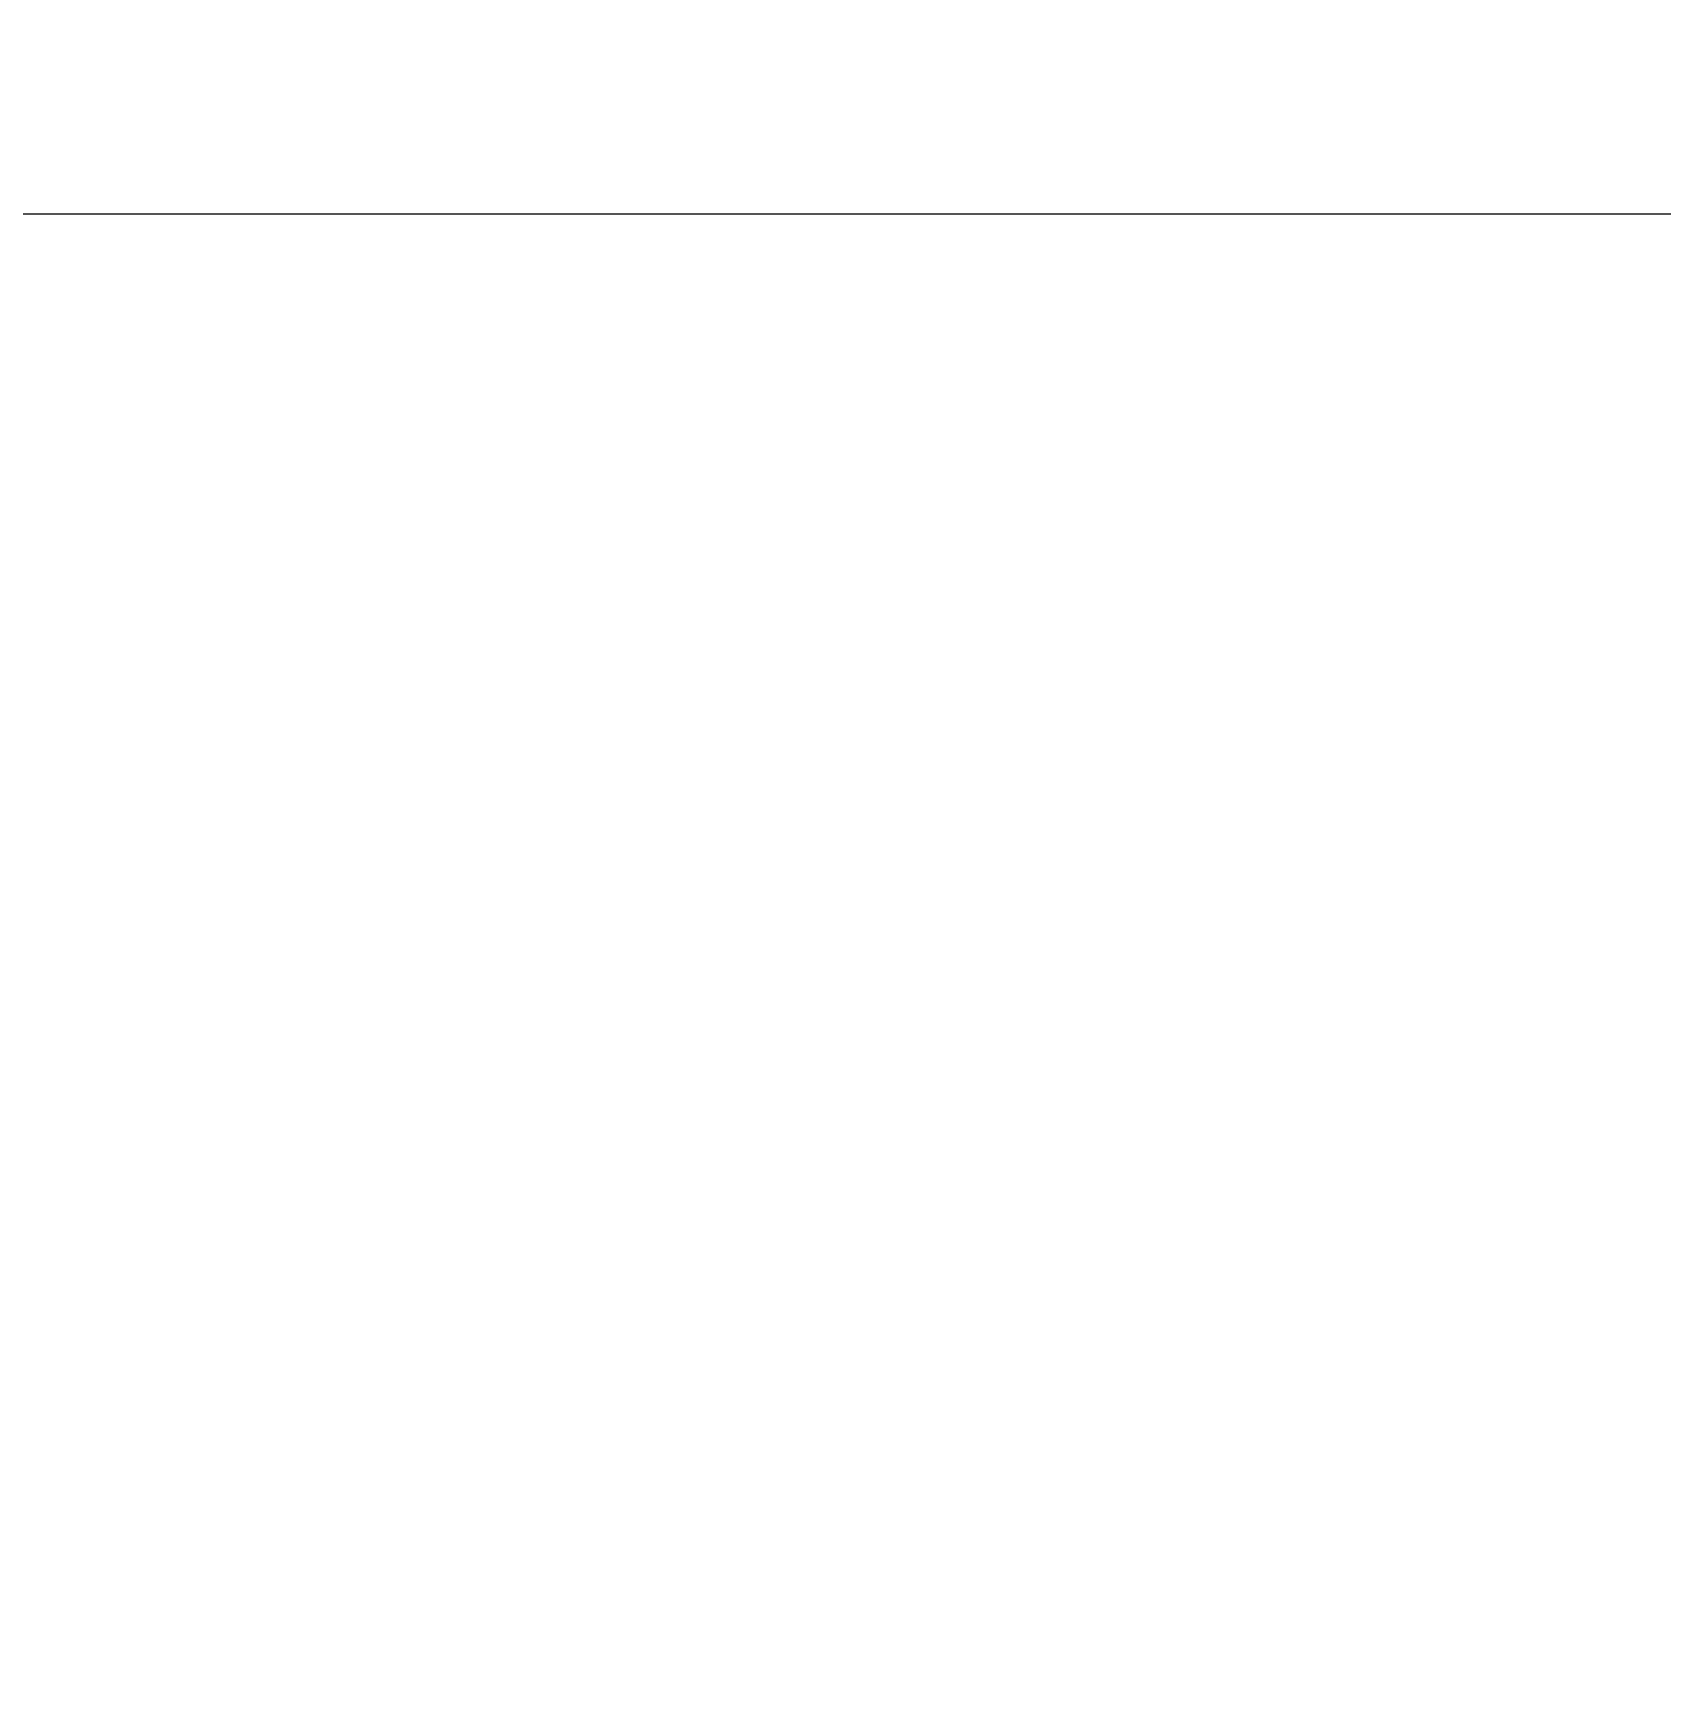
# Model space of a CAD drawing. Extents: x -12260 to 57327, y -29287 to 19916.
# Drawn here: x 26578.5447 to 26578.7672, y -3119.9548 to -3119.7266 of the extents above; entities that cross this region are included whole.
import ezdxf

# ---------------------------------------------------------------- set-up
doc = ezdxf.new("R2010")
doc.units = 0
doc.header["$LTSCALE"] = 0.25
doc.linetypes.add('DASHDOT', pattern=[25.4, 12.7, -6.35, 0, -6.35])
for name, color, linetype, lineweight in [('01-First Floor$0$LOADING', 253, 'Continuous', 5), ('E-DIM', 6, 'Continuous', 18), ('E-LITE-CLNG-CNDT', 6, 'DASHDOT', 35)]:
    doc.layers.add(name, color=color, linetype=linetype, lineweight=lineweight)
doc.styles.get("Standard").update_dxf_attribs({"font": 'romans.shx'})
doc.dimstyles.get("Standard").update_dxf_attribs({"dimtxt": 150, "dimasz": 150, "dimexe": 0.18, "dimexo": 0.0625, "dimgap": 0.09, "dimtad": 0, "dimtih": 1, "dimtoh": 1, "dimdec": 0, "dimlfac": 0.1, "dimzin": 0, "dimdsep": 46, "dimtxsty": 'Standard', "dimcen": 0.09, "dimclrd": 6, "dimadec": 0, "dimazin": 0, "dimtfac": 1, "dimtdec": 0, "dimtofl": 0, "dimtmove": 0, "dimatfit": 3, "dimfxl": 1, "dimtolj": 1, "dimtzin": 0, "dimarcsym": 0})

# ---------------------------------------------------------------- blocks, each defined once
blk = doc.blocks.new('01-First Floor$0$GF21018-P')
at = {"color": 0}
blk.add_line((0.22049372, 0.29372326), (0.24001105, 0.29372326), dxfattribs=at)
blk = doc.blocks.new('01-First Floor')
at = {"layer": '01-First Floor$0$LOADING', "extrusion": (2.24021e-05, 7.77426e-06, 1), "xscale": 1000, "yscale": 1000, "zscale": 1000, "rotation": 179.9985892349693}
blk.add_blockref('01-First Floor$0$GF21018-P', (26818.37249, -2826.03399, 0.45624), dxfattribs=at)
blk = doc.blocks.new('*D145')
at = {"layer": 'Defpoints', "color": 0}
for p in [(26134.39462, -2810), (26775.98879, -2810), (26775.98879, -4106.57929)]:
    blk.add_point(p, dxfattribs=at)
at = {"layer": 'E-DIM', "color": 0, "lineweight": -2, "transparency": 16777216}
for p, q in [((26775.92629, -2810), (26134.21462, -2810)), ((26775.92629, -4106.57929), (26134.21462, -4106.57929))]:
    blk.add_line(p, q, dxfattribs=at)
at = {"layer": 'E-DIM', "color": 6, "lineweight": -2, "transparency": 16777216}
for p, q in [((26134.39462, -2960), (26134.39462, -3383.19965)), ((26134.39462, -3956.57929), (26134.39462, -3533.37965))]:
    blk.add_line(p, q, dxfattribs=at)
at = {"layer": 'E-DIM', "color": 6, "transparency": 16777216}
for points in [[(26109.39462, -2960), (26159.39462, -2960), (26134.39462, -2810)], [(26109.39462, -3956.57929), (26159.39462, -3956.57929), (26134.39462, -4106.57929)]]:
    blk.add_solid(points, dxfattribs=at)
at = {"layer": 'E-DIM', "color": 7, "transparency": 16777216, "insert": (26134.39462, -3458.28965), "char_height": 150, "attachment_point": 5}
blk.add_mtext('\\A1;130', dxfattribs=at)
blk = doc.blocks.new('*D146')
at = {"layer": 'Defpoints', "color": 0}
for p in [(25876, -2810), (26775.98879, -4106.57929), (25876, -4704.12527)]:
    blk.add_point(p, dxfattribs=at)
at = {"layer": 'E-DIM', "color": 0, "lineweight": -2, "transparency": 16777216}
for p, q in [((25876, -2810.0625), (25876, -4704.30527)), ((26775.98879, -4106.64179), (26775.98879, -4704.30527))]:
    blk.add_line(p, q, dxfattribs=at)
at = {"layer": 'E-DIM', "color": 6, "lineweight": -2, "transparency": 16777216}
for p, q in [((26026, -4704.12527), (26204.47582, -4704.12527)), ((26625.98879, -4704.12527), (26447.51296, -4704.12527))]:
    blk.add_line(p, q, dxfattribs=at)
at = {"layer": 'E-DIM', "color": 6, "transparency": 16777216}
for points in [[(26026, -4679.12527), (26026, -4729.12527), (25876, -4704.12527)], [(26625.98879, -4679.12527), (26625.98879, -4729.12527), (26775.98879, -4704.12527)]]:
    blk.add_solid(points, dxfattribs=at)
at = {"layer": 'E-DIM', "color": 7, "transparency": 16777216, "insert": (26325.99439, -4704.12527), "char_height": 150, "attachment_point": 5}
blk.add_mtext('\\A1;90', dxfattribs=at)

msp = doc.modelspace()

# ---------------------------------------------------------------- block references
at = {"layer": 'E-LITE-CLNG-CNDT'}
msp.add_blockref('01-First Floor', (0, 0), dxfattribs=at)

# ---------------------------------------------------------------- dimensions: what is measured, and where the dimension line sits
at = {"layer": 'E-DIM'}
dim = msp.add_linear_dim(base=(25876, -4704.12527), p1=(26775.98879, -4106.57929), p2=(25876, -2810), dimstyle='Standard', override={"dimclrt": 7}, dxfattribs=at)
dim.commit()
dim.dimension.update_dxf_attribs({"geometry": '*D146', "text_midpoint": (26325.99439, -4704.12527)})
dim = msp.add_linear_dim(base=(26134.39462, -2810), p1=(26775.98879, -4106.57929), p2=(26775.98879, -2810), angle=90, dimstyle='Standard', override={"dimclrt": 7}, dxfattribs=at)
dim.commit()
dim.dimension.update_dxf_attribs({"geometry": '*D145', "text_midpoint": (26134.39462, -3458.28965)})

doc.saveas('drawing.dxf')
